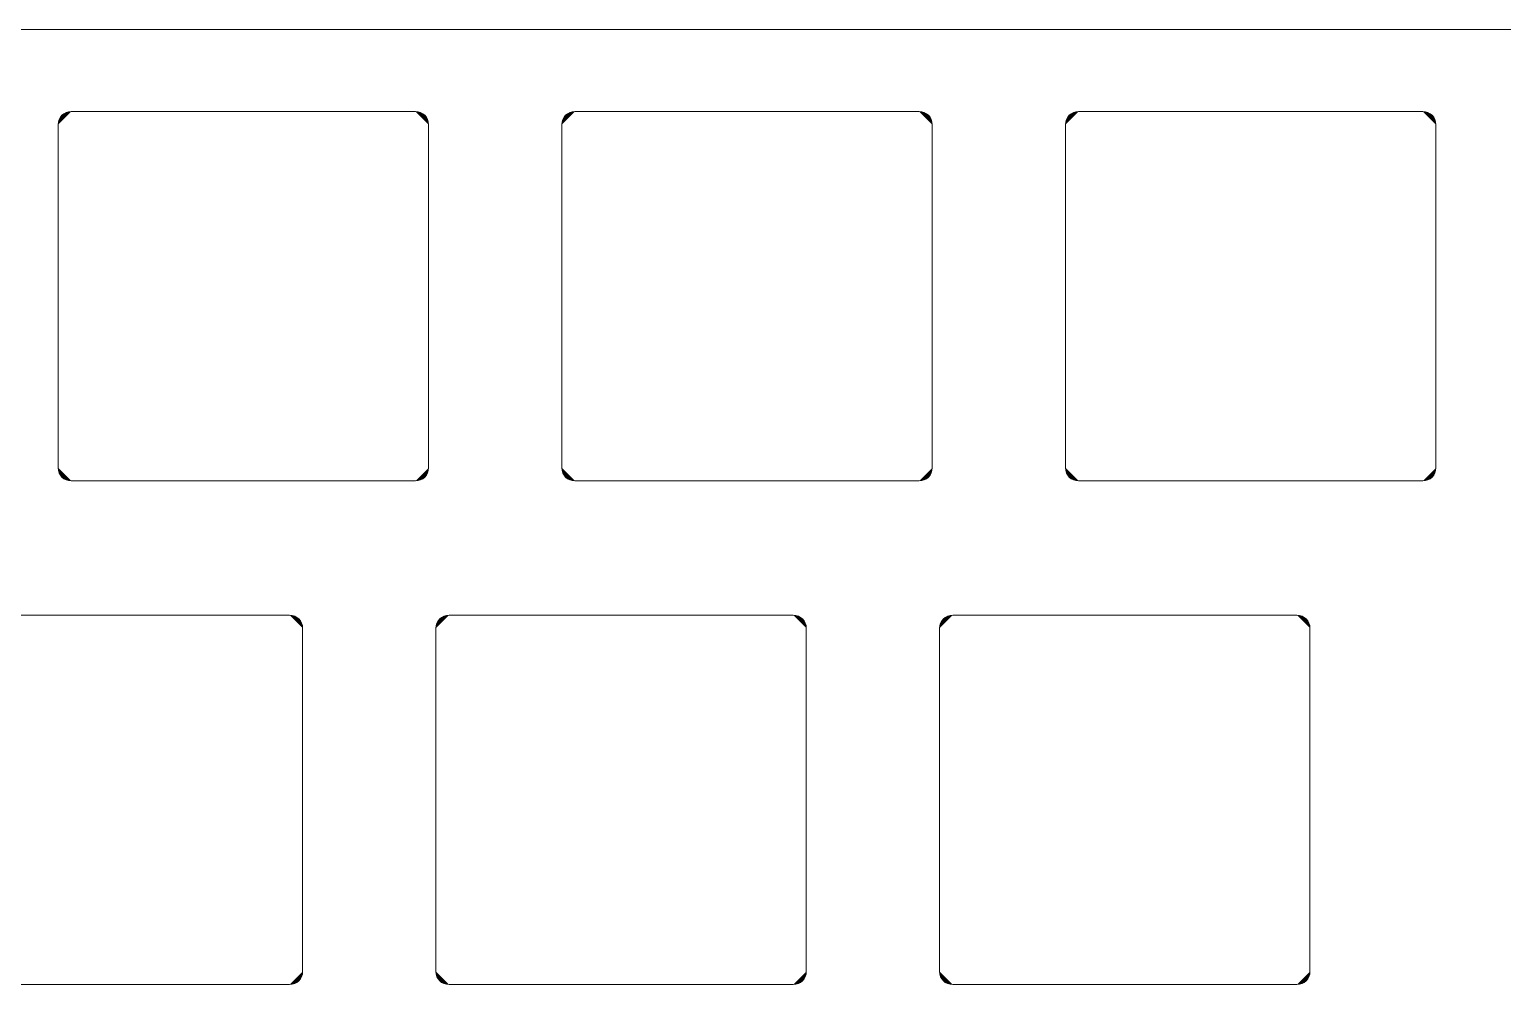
# Model space of a CAD drawing. Header units: millimetres. Extents: x 0 to 211, y 0 to 77.
# Drawn here: x 49.7 to 105.4, y 41.3 to 77.4 of the extents above; entities that cross this region are included whole.
import ezdxf

# ---------------------------------------------------------------- set-up
doc = ezdxf.new("R2010")
doc.units = ezdxf.units.MM
doc.header["$MEASUREMENT"] = 0
doc.layers.add('Layer 1', color=7, linetype='Continuous', lineweight=0)

# ---------------------------------------------------------------- blocks, each defined once
blk = doc.blocks.new('Block_1')
at = {"layer": 'Layer 1', "true_color": 0x2f2d31, "transparency": 33554687}
h = blk.add_hatch(color=250, dxfattribs=at)
h.dxf.hatch_style = 2
edge = h.paths.add_edge_path()
edge.add_spline(control_points=[(3.203, 77.395), (3.203, 77.395), (207.631, 77.395), (207.631, 77.395)], knot_values=[0, 0, 0, 0, 1, 1, 1, 1], degree=3, periodic=0)
edge.add_line((207.631, 77.395), (3.203, 77.395))
h = blk.add_hatch(color=250, dxfattribs=at)
h.dxf.hatch_style = 2
edge = h.paths.add_edge_path()
edge.add_spline(control_points=[(50.81, 73.798), (50.81, 74.08), (51.022, 74.292), (51.304, 74.292)], knot_values=[0, 0, 0, 0, 1, 1, 1, 1], degree=3, periodic=0)
edge.add_line((51.304, 74.292), (50.81, 73.798))
h = blk.add_hatch(color=250, dxfattribs=at)
h.dxf.hatch_style = 2
edge = h.paths.add_edge_path()
edge.add_spline(control_points=[(51.304, 74.292), (51.304, 74.292), (64.316, 74.292), (64.316, 74.292)], knot_values=[0, 0, 0, 0, 1, 1, 1, 1], degree=3, periodic=0)
edge.add_line((64.316, 74.292), (51.304, 74.292))
h = blk.add_hatch(color=250, dxfattribs=at)
h.dxf.hatch_style = 2
edge = h.paths.add_edge_path()
edge.add_spline(control_points=[(64.316, 74.292), (64.599, 74.292), (64.81, 74.08), (64.81, 73.798)], knot_values=[0, 0, 0, 0, 1, 1, 1, 1], degree=3, periodic=0)
edge.add_line((64.81, 73.798), (64.316, 74.292))
h = blk.add_hatch(color=250, dxfattribs=at)
h.dxf.hatch_style = 2
edge = h.paths.add_edge_path()
edge.add_spline(control_points=[(69.853, 73.798), (69.853, 74.08), (70.065, 74.292), (70.347, 74.292)], knot_values=[0, 0, 0, 0, 1, 1, 1, 1], degree=3, periodic=0)
edge.add_line((70.347, 74.292), (69.853, 73.798))
h = blk.add_hatch(color=250, dxfattribs=at)
h.dxf.hatch_style = 2
edge = h.paths.add_edge_path()
edge.add_spline(control_points=[(70.347, 74.292), (70.347, 74.292), (83.359, 74.292), (83.359, 74.292)], knot_values=[0, 0, 0, 0, 1, 1, 1, 1], degree=3, periodic=0)
edge.add_line((83.359, 74.292), (70.347, 74.292))
h = blk.add_hatch(color=250, dxfattribs=at)
h.dxf.hatch_style = 2
edge = h.paths.add_edge_path()
edge.add_spline(control_points=[(83.359, 74.292), (83.641, 74.292), (83.853, 74.08), (83.853, 73.798)], knot_values=[0, 0, 0, 0, 1, 1, 1, 1], degree=3, periodic=0)
edge.add_line((83.853, 73.798), (83.359, 74.292))
h = blk.add_hatch(color=250, dxfattribs=at)
h.dxf.hatch_style = 2
edge = h.paths.add_edge_path()
edge.add_spline(control_points=[(88.896, 73.798), (88.896, 74.08), (89.107, 74.292), (89.39, 74.292)], knot_values=[0, 0, 0, 0, 1, 1, 1, 1], degree=3, periodic=0)
edge.add_line((89.39, 74.292), (88.896, 73.798))
h = blk.add_hatch(color=250, dxfattribs=at)
h.dxf.hatch_style = 2
edge = h.paths.add_edge_path()
edge.add_spline(control_points=[(89.39, 74.292), (89.39, 74.292), (102.402, 74.292), (102.402, 74.292)], knot_values=[0, 0, 0, 0, 1, 1, 1, 1], degree=3, periodic=0)
edge.add_line((102.402, 74.292), (89.39, 74.292))
h = blk.add_hatch(color=250, dxfattribs=at)
h.dxf.hatch_style = 2
edge = h.paths.add_edge_path()
edge.add_spline(control_points=[(102.402, 74.292), (102.684, 74.292), (102.896, 74.08), (102.896, 73.798)], knot_values=[0, 0, 0, 0, 1, 1, 1, 1], degree=3, periodic=0)
edge.add_line((102.896, 73.798), (102.402, 74.292))
h = blk.add_hatch(color=250, dxfattribs=at)
h.dxf.hatch_style = 2
edge = h.paths.add_edge_path()
edge.add_spline(control_points=[(50.81, 60.821), (50.81, 60.821), (50.81, 73.798), (50.81, 73.798)], knot_values=[0, 0, 0, 0, 1, 1, 1, 1], degree=3, periodic=0)
edge.add_line((50.81, 73.798), (50.81, 60.821))
h = blk.add_hatch(color=250, dxfattribs=at)
h.dxf.hatch_style = 2
edge = h.paths.add_edge_path()
edge.add_spline(control_points=[(64.81, 73.798), (64.81, 73.798), (64.81, 60.821), (64.81, 60.821)], knot_values=[0, 0, 0, 0, 1, 1, 1, 1], degree=3, periodic=0)
edge.add_line((64.81, 60.821), (64.81, 73.798))
h = blk.add_hatch(color=250, dxfattribs=at)
h.dxf.hatch_style = 2
edge = h.paths.add_edge_path()
edge.add_spline(control_points=[(69.853, 60.821), (69.853, 60.821), (69.853, 73.798), (69.853, 73.798)], knot_values=[0, 0, 0, 0, 1, 1, 1, 1], degree=3, periodic=0)
edge.add_line((69.853, 73.798), (69.853, 60.821))
h = blk.add_hatch(color=250, dxfattribs=at)
h.dxf.hatch_style = 2
edge = h.paths.add_edge_path()
edge.add_spline(control_points=[(83.853, 73.798), (83.853, 73.798), (83.853, 60.821), (83.853, 60.821)], knot_values=[0, 0, 0, 0, 1, 1, 1, 1], degree=3, periodic=0)
edge.add_line((83.853, 60.821), (83.853, 73.798))
h = blk.add_hatch(color=250, dxfattribs=at)
h.dxf.hatch_style = 2
edge = h.paths.add_edge_path()
edge.add_spline(control_points=[(88.896, 60.821), (88.896, 60.821), (88.896, 73.798), (88.896, 73.798)], knot_values=[0, 0, 0, 0, 1, 1, 1, 1], degree=3, periodic=0)
edge.add_line((88.896, 73.798), (88.896, 60.821))
h = blk.add_hatch(color=250, dxfattribs=at)
h.dxf.hatch_style = 2
edge = h.paths.add_edge_path()
edge.add_spline(control_points=[(102.896, 73.798), (102.896, 73.798), (102.896, 60.821), (102.896, 60.821)], knot_values=[0, 0, 0, 0, 1, 1, 1, 1], degree=3, periodic=0)
edge.add_line((102.896, 60.821), (102.896, 73.798))
h = blk.add_hatch(color=250, dxfattribs=at)
h.dxf.hatch_style = 2
edge = h.paths.add_edge_path()
edge.add_spline(control_points=[(51.304, 60.327), (51.022, 60.327), (50.81, 60.539), (50.81, 60.821)], knot_values=[0, 0, 0, 0, 1, 1, 1, 1], degree=3, periodic=0)
edge.add_line((50.81, 60.821), (51.304, 60.327))
h = blk.add_hatch(color=250, dxfattribs=at)
h.dxf.hatch_style = 2
edge = h.paths.add_edge_path()
edge.add_spline(control_points=[(64.81, 60.821), (64.81, 60.539), (64.599, 60.327), (64.316, 60.327)], knot_values=[0, 0, 0, 0, 1, 1, 1, 1], degree=3, periodic=0)
edge.add_line((64.316, 60.327), (64.81, 60.821))
h = blk.add_hatch(color=250, dxfattribs=at)
h.dxf.hatch_style = 2
edge = h.paths.add_edge_path()
edge.add_spline(control_points=[(70.347, 60.327), (70.065, 60.327), (69.853, 60.539), (69.853, 60.821)], knot_values=[0, 0, 0, 0, 1, 1, 1, 1], degree=3, periodic=0)
edge.add_line((69.853, 60.821), (70.347, 60.327))
h = blk.add_hatch(color=250, dxfattribs=at)
h.dxf.hatch_style = 2
edge = h.paths.add_edge_path()
edge.add_spline(control_points=[(83.853, 60.821), (83.853, 60.539), (83.641, 60.327), (83.359, 60.327)], knot_values=[0, 0, 0, 0, 1, 1, 1, 1], degree=3, periodic=0)
edge.add_line((83.359, 60.327), (83.853, 60.821))
h = blk.add_hatch(color=250, dxfattribs=at)
h.dxf.hatch_style = 2
edge = h.paths.add_edge_path()
edge.add_spline(control_points=[(89.39, 60.327), (89.107, 60.327), (88.896, 60.539), (88.896, 60.821)], knot_values=[0, 0, 0, 0, 1, 1, 1, 1], degree=3, periodic=0)
edge.add_line((88.896, 60.821), (89.39, 60.327))
h = blk.add_hatch(color=250, dxfattribs=at)
h.dxf.hatch_style = 2
edge = h.paths.add_edge_path()
edge.add_spline(control_points=[(102.896, 60.821), (102.896, 60.539), (102.684, 60.327), (102.402, 60.327)], knot_values=[0, 0, 0, 0, 1, 1, 1, 1], degree=3, periodic=0)
edge.add_line((102.402, 60.327), (102.896, 60.821))
h = blk.add_hatch(color=250, dxfattribs=at)
h.dxf.hatch_style = 2
edge = h.paths.add_edge_path()
edge.add_spline(control_points=[(64.316, 60.327), (64.316, 60.327), (51.304, 60.327), (51.304, 60.327)], knot_values=[0, 0, 0, 0, 1, 1, 1, 1], degree=3, periodic=0)
edge.add_line((51.304, 60.327), (64.316, 60.327))
h = blk.add_hatch(color=250, dxfattribs=at)
h.dxf.hatch_style = 2
edge = h.paths.add_edge_path()
edge.add_spline(control_points=[(83.359, 60.327), (83.359, 60.327), (70.347, 60.327), (70.347, 60.327)], knot_values=[0, 0, 0, 0, 1, 1, 1, 1], degree=3, periodic=0)
edge.add_line((70.347, 60.327), (83.359, 60.327))
h = blk.add_hatch(color=250, dxfattribs=at)
h.dxf.hatch_style = 2
edge = h.paths.add_edge_path()
edge.add_spline(control_points=[(102.402, 60.327), (102.402, 60.327), (89.39, 60.327), (89.39, 60.327)], knot_values=[0, 0, 0, 0, 1, 1, 1, 1], degree=3, periodic=0)
edge.add_line((89.39, 60.327), (102.402, 60.327))
h = blk.add_hatch(color=250, dxfattribs=at)
h.dxf.hatch_style = 2
edge = h.paths.add_edge_path()
edge.add_spline(control_points=[(46.543, 55.249), (46.543, 55.249), (59.556, 55.249), (59.556, 55.249)], knot_values=[0, 0, 0, 0, 1, 1, 1, 1], degree=3, periodic=0)
edge.add_line((59.556, 55.249), (46.543, 55.249))
h = blk.add_hatch(color=250, dxfattribs=at)
h.dxf.hatch_style = 2
edge = h.paths.add_edge_path()
edge.add_spline(control_points=[(59.556, 55.249), (59.838, 55.249), (60.05, 55.038), (60.05, 54.756)], knot_values=[0, 0, 0, 0, 1, 1, 1, 1], degree=3, periodic=0)
edge.add_line((60.05, 54.756), (59.556, 55.249))
h = blk.add_hatch(color=250, dxfattribs=at)
h.dxf.hatch_style = 2
edge = h.paths.add_edge_path()
edge.add_spline(control_points=[(65.092, 54.756), (65.092, 55.038), (65.304, 55.249), (65.586, 55.249)], knot_values=[0, 0, 0, 0, 1, 1, 1, 1], degree=3, periodic=0)
edge.add_line((65.586, 55.249), (65.092, 54.756))
h = blk.add_hatch(color=250, dxfattribs=at)
h.dxf.hatch_style = 2
edge = h.paths.add_edge_path()
edge.add_spline(control_points=[(65.586, 55.249), (65.586, 55.249), (78.599, 55.249), (78.599, 55.249)], knot_values=[0, 0, 0, 0, 1, 1, 1, 1], degree=3, periodic=0)
edge.add_line((78.599, 55.249), (65.586, 55.249))
h = blk.add_hatch(color=250, dxfattribs=at)
h.dxf.hatch_style = 2
edge = h.paths.add_edge_path()
edge.add_spline(control_points=[(78.599, 55.249), (78.881, 55.249), (79.092, 55.038), (79.092, 54.756)], knot_values=[0, 0, 0, 0, 1, 1, 1, 1], degree=3, periodic=0)
edge.add_line((79.092, 54.756), (78.599, 55.249))
h = blk.add_hatch(color=250, dxfattribs=at)
h.dxf.hatch_style = 2
edge = h.paths.add_edge_path()
edge.add_spline(control_points=[(84.135, 54.756), (84.135, 55.038), (84.347, 55.249), (84.629, 55.249)], knot_values=[0, 0, 0, 0, 1, 1, 1, 1], degree=3, periodic=0)
edge.add_line((84.629, 55.249), (84.135, 54.756))
h = blk.add_hatch(color=250, dxfattribs=at)
h.dxf.hatch_style = 2
edge = h.paths.add_edge_path()
edge.add_spline(control_points=[(84.629, 55.249), (84.629, 55.249), (97.641, 55.249), (97.641, 55.249)], knot_values=[0, 0, 0, 0, 1, 1, 1, 1], degree=3, periodic=0)
edge.add_line((97.641, 55.249), (84.629, 55.249))
h = blk.add_hatch(color=250, dxfattribs=at)
h.dxf.hatch_style = 2
edge = h.paths.add_edge_path()
edge.add_spline(control_points=[(97.641, 55.249), (97.924, 55.249), (98.135, 55.038), (98.135, 54.756)], knot_values=[0, 0, 0, 0, 1, 1, 1, 1], degree=3, periodic=0)
edge.add_line((98.135, 54.756), (97.641, 55.249))
h = blk.add_hatch(color=250, dxfattribs=at)
h.dxf.hatch_style = 2
edge = h.paths.add_edge_path()
edge.add_spline(control_points=[(60.05, 54.756), (60.05, 54.756), (60.05, 41.778), (60.05, 41.778)], knot_values=[0, 0, 0, 0, 1, 1, 1, 1], degree=3, periodic=0)
edge.add_line((60.05, 41.778), (60.05, 54.756))
h = blk.add_hatch(color=250, dxfattribs=at)
h.dxf.hatch_style = 2
edge = h.paths.add_edge_path()
edge.add_spline(control_points=[(65.092, 41.778), (65.092, 41.778), (65.092, 54.756), (65.092, 54.756)], knot_values=[0, 0, 0, 0, 1, 1, 1, 1], degree=3, periodic=0)
edge.add_line((65.092, 54.756), (65.092, 41.778))
h = blk.add_hatch(color=250, dxfattribs=at)
h.dxf.hatch_style = 2
edge = h.paths.add_edge_path()
edge.add_spline(control_points=[(79.092, 54.756), (79.092, 54.756), (79.092, 41.778), (79.092, 41.778)], knot_values=[0, 0, 0, 0, 1, 1, 1, 1], degree=3, periodic=0)
edge.add_line((79.092, 41.778), (79.092, 54.756))
h = blk.add_hatch(color=250, dxfattribs=at)
h.dxf.hatch_style = 2
edge = h.paths.add_edge_path()
edge.add_spline(control_points=[(84.135, 41.778), (84.135, 41.778), (84.135, 54.756), (84.135, 54.756)], knot_values=[0, 0, 0, 0, 1, 1, 1, 1], degree=3, periodic=0)
edge.add_line((84.135, 54.756), (84.135, 41.778))
h = blk.add_hatch(color=250, dxfattribs=at)
h.dxf.hatch_style = 2
edge = h.paths.add_edge_path()
edge.add_spline(control_points=[(98.135, 54.756), (98.135, 54.756), (98.135, 41.778), (98.135, 41.778)], knot_values=[0, 0, 0, 0, 1, 1, 1, 1], degree=3, periodic=0)
edge.add_line((98.135, 41.778), (98.135, 54.756))
h = blk.add_hatch(color=250, dxfattribs=at)
h.dxf.hatch_style = 2
edge = h.paths.add_edge_path()
edge.add_spline(control_points=[(60.05, 41.778), (60.05, 41.496), (59.838, 41.285), (59.556, 41.285)], knot_values=[0, 0, 0, 0, 1, 1, 1, 1], degree=3, periodic=0)
edge.add_line((59.556, 41.285), (60.05, 41.778))
h = blk.add_hatch(color=250, dxfattribs=at)
h.dxf.hatch_style = 2
edge = h.paths.add_edge_path()
edge.add_spline(control_points=[(65.586, 41.285), (65.304, 41.285), (65.092, 41.496), (65.092, 41.778)], knot_values=[0, 0, 0, 0, 1, 1, 1, 1], degree=3, periodic=0)
edge.add_line((65.092, 41.778), (65.586, 41.285))
h = blk.add_hatch(color=250, dxfattribs=at)
h.dxf.hatch_style = 2
edge = h.paths.add_edge_path()
edge.add_spline(control_points=[(79.092, 41.778), (79.092, 41.496), (78.881, 41.285), (78.599, 41.285)], knot_values=[0, 0, 0, 0, 1, 1, 1, 1], degree=3, periodic=0)
edge.add_line((78.599, 41.285), (79.092, 41.778))
h = blk.add_hatch(color=250, dxfattribs=at)
h.dxf.hatch_style = 2
edge = h.paths.add_edge_path()
edge.add_spline(control_points=[(84.629, 41.285), (84.347, 41.285), (84.135, 41.496), (84.135, 41.778)], knot_values=[0, 0, 0, 0, 1, 1, 1, 1], degree=3, periodic=0)
edge.add_line((84.135, 41.778), (84.629, 41.285))
h = blk.add_hatch(color=250, dxfattribs=at)
h.dxf.hatch_style = 2
edge = h.paths.add_edge_path()
edge.add_spline(control_points=[(98.135, 41.778), (98.135, 41.496), (97.924, 41.285), (97.641, 41.285)], knot_values=[0, 0, 0, 0, 1, 1, 1, 1], degree=3, periodic=0)
edge.add_line((97.641, 41.285), (98.135, 41.778))
h = blk.add_hatch(color=250, dxfattribs=at)
h.dxf.hatch_style = 2
edge = h.paths.add_edge_path()
edge.add_spline(control_points=[(59.556, 41.285), (59.556, 41.285), (46.543, 41.285), (46.543, 41.285)], knot_values=[0, 0, 0, 0, 1, 1, 1, 1], degree=3, periodic=0)
edge.add_line((46.543, 41.285), (59.556, 41.285))
h = blk.add_hatch(color=250, dxfattribs=at)
h.dxf.hatch_style = 2
edge = h.paths.add_edge_path()
edge.add_spline(control_points=[(78.599, 41.285), (78.599, 41.285), (65.586, 41.285), (65.586, 41.285)], knot_values=[0, 0, 0, 0, 1, 1, 1, 1], degree=3, periodic=0)
edge.add_line((65.586, 41.285), (78.599, 41.285))
h = blk.add_hatch(color=250, dxfattribs=at)
h.dxf.hatch_style = 2
edge = h.paths.add_edge_path()
edge.add_spline(control_points=[(97.641, 41.285), (97.641, 41.285), (84.629, 41.285), (84.629, 41.285)], knot_values=[0, 0, 0, 0, 1, 1, 1, 1], degree=3, periodic=0)
edge.add_line((84.629, 41.285), (97.641, 41.285))
at = {"layer": 'Layer 1', "color": 250, "lineweight": 20, "true_color": 0x2f2d31}
for points in [[(3.203, 77.395), (3.203, 77.395), (207.631, 77.395), (207.631, 77.395)], [(50.81, 73.798), (50.81, 74.08), (51.022, 74.292), (51.304, 74.292)], [(51.304, 74.292), (51.304, 74.292), (64.316, 74.292), (64.316, 74.292)], [(64.316, 74.292), (64.599, 74.292), (64.81, 74.08), (64.81, 73.798)], [(69.853, 73.798), (69.853, 74.08), (70.065, 74.292), (70.347, 74.292)], [(70.347, 74.292), (70.347, 74.292), (83.359, 74.292), (83.359, 74.292)], [(83.359, 74.292), (83.641, 74.292), (83.853, 74.08), (83.853, 73.798)], [(88.896, 73.798), (88.896, 74.08), (89.107, 74.292), (89.39, 74.292)], [(89.39, 74.292), (89.39, 74.292), (102.402, 74.292), (102.402, 74.292)], [(102.402, 74.292), (102.684, 74.292), (102.896, 74.08), (102.896, 73.798)], [(50.81, 60.821), (50.81, 60.821), (50.81, 73.798), (50.81, 73.798)], [(64.81, 73.798), (64.81, 73.798), (64.81, 60.821), (64.81, 60.821)], [(69.853, 60.821), (69.853, 60.821), (69.853, 73.798), (69.853, 73.798)], [(83.853, 73.798), (83.853, 73.798), (83.853, 60.821), (83.853, 60.821)], [(88.896, 60.821), (88.896, 60.821), (88.896, 73.798), (88.896, 73.798)], [(102.896, 73.798), (102.896, 73.798), (102.896, 60.821), (102.896, 60.821)], [(51.304, 60.327), (51.022, 60.327), (50.81, 60.539), (50.81, 60.821)], [(64.81, 60.821), (64.81, 60.539), (64.599, 60.327), (64.316, 60.327)], [(70.347, 60.327), (70.065, 60.327), (69.853, 60.539), (69.853, 60.821)], [(83.853, 60.821), (83.853, 60.539), (83.641, 60.327), (83.359, 60.327)], [(89.39, 60.327), (89.107, 60.327), (88.896, 60.539), (88.896, 60.821)], [(102.896, 60.821), (102.896, 60.539), (102.684, 60.327), (102.402, 60.327)], [(64.316, 60.327), (64.316, 60.327), (51.304, 60.327), (51.304, 60.327)], [(83.359, 60.327), (83.359, 60.327), (70.347, 60.327), (70.347, 60.327)], [(102.402, 60.327), (102.402, 60.327), (89.39, 60.327), (89.39, 60.327)], [(46.543, 55.249), (46.543, 55.249), (59.556, 55.249), (59.556, 55.249)], [(59.556, 55.249), (59.838, 55.249), (60.05, 55.038), (60.05, 54.756)], [(65.092, 54.756), (65.092, 55.038), (65.304, 55.249), (65.586, 55.249)], [(65.586, 55.249), (65.586, 55.249), (78.599, 55.249), (78.599, 55.249)], [(78.599, 55.249), (78.881, 55.249), (79.092, 55.038), (79.092, 54.756)], [(84.135, 54.756), (84.135, 55.038), (84.347, 55.249), (84.629, 55.249)], [(84.629, 55.249), (84.629, 55.249), (97.641, 55.249), (97.641, 55.249)], [(97.641, 55.249), (97.924, 55.249), (98.135, 55.038), (98.135, 54.756)], [(60.05, 54.756), (60.05, 54.756), (60.05, 41.778), (60.05, 41.778)], [(65.092, 41.778), (65.092, 41.778), (65.092, 54.756), (65.092, 54.756)], [(79.092, 54.756), (79.092, 54.756), (79.092, 41.778), (79.092, 41.778)], [(84.135, 41.778), (84.135, 41.778), (84.135, 54.756), (84.135, 54.756)], [(98.135, 54.756), (98.135, 54.756), (98.135, 41.778), (98.135, 41.778)], [(60.05, 41.778), (60.05, 41.496), (59.838, 41.285), (59.556, 41.285)], [(65.586, 41.285), (65.304, 41.285), (65.092, 41.496), (65.092, 41.778)], [(79.092, 41.778), (79.092, 41.496), (78.881, 41.285), (78.599, 41.285)], [(84.629, 41.285), (84.347, 41.285), (84.135, 41.496), (84.135, 41.778)], [(98.135, 41.778), (98.135, 41.496), (97.924, 41.285), (97.641, 41.285)], [(59.556, 41.285), (59.556, 41.285), (46.543, 41.285), (46.543, 41.285)], [(78.599, 41.285), (78.599, 41.285), (65.586, 41.285), (65.586, 41.285)], [(97.641, 41.285), (97.641, 41.285), (84.629, 41.285), (84.629, 41.285)]]:
    blk.add_open_spline(points, degree=3, dxfattribs=at)

msp = doc.modelspace()

# ---------------------------------------------------------------- block references
at = {"layer": 'Layer 1'}
msp.add_blockref('Block_1', (0, 0), dxfattribs=at)

doc.saveas('drawing.dxf')
